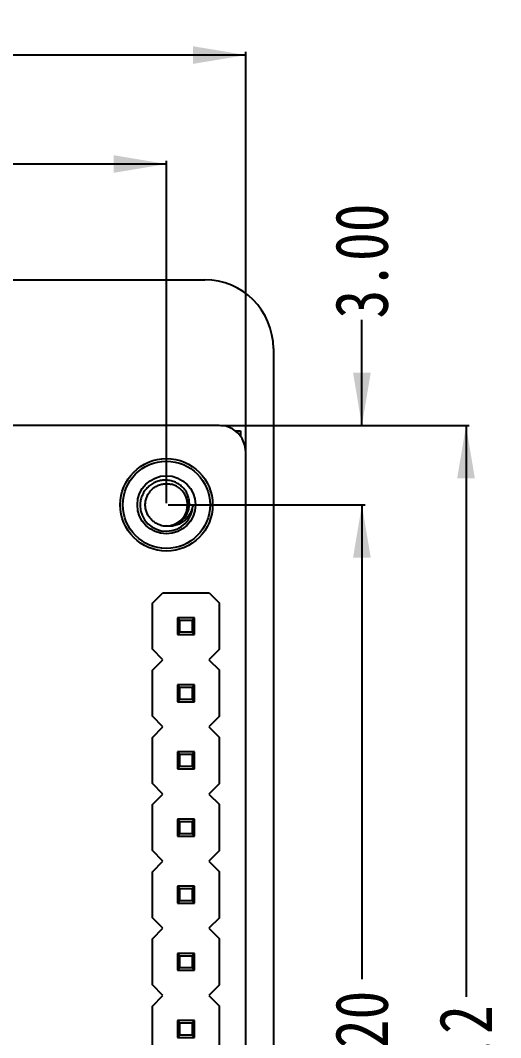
# Model space of a CAD drawing. Header units: millimetres. Extents: x -67 to 102, y -58 to 29.
# Drawn here: x 71.06 to 89.25, y -16.2 to 22.29 of the extents above; entities that cross this region are included whole.
import ezdxf

# ---------------------------------------------------------------- set-up
doc = ezdxf.new("R2010")
doc.units = ezdxf.units.MM
doc.header["$LTSCALE"] = 1.21
doc.header["$MEASUREMENT"] = 0
doc.header["$PDMODE"] = 3
doc.header["$PDSIZE"] = 0.3125
doc.layers.get('0').update_dxf_attribs({"linetype": 'CONTINUOUS'})
doc.layers.get('DEFPOINTS').update_dxf_attribs({"linetype": 'CONTINUOUS'})
doc.layers.add('Dim', color=3, linetype='CONTINUOUS', lineweight=25)
doc.styles.get("Standard").update_dxf_attribs({"font": 'txt', "width": 0.8})
doc.dimstyles.get("Standard").update_dxf_attribs({"dimtxt": 0.15625, "dimasz": 0.1875, "dimexe": 0.125, "dimexo": 0.0625, "dimgap": 0.09, "dimtad": 0, "dimtih": 1, "dimtoh": 1, "dimzin": 4, "dimdsep": 46, "dimtxsty": 'Standard', "dimblk": '_FILLED', "dimblk1": '_FILLED', "dimblk2": '_FILLED', "dimcen": 0.09, "dimazin": 1, "dimtp": 0.01, "dimtm": 0.01, "dimtfac": 1, "dimtofl": 0, "dimtmove": 0, "dimatfit": 3, "dimldrblk": '_FILLED', "dimfxl": 1, "dimtolj": 1, "dimtzin": 4, "dimarcsym": 0})

# ---------------------------------------------------------------- blocks, each defined once
blk = doc.blocks.new('_FILLED')
at = {"color": 0, "linetype": 'ByBlock'}
blk.add_solid([(0, 0), (-1, 0.167), (-1, -0.167)], dxfattribs=at)
blk = doc.blocks.new('*D35')
at = {"color": 0, "linetype": 'ByBlock', "lineweight": -2}
for p, q in [((47.592, 4.022), (47.592, 16.978)), ((76.592, 4.024), (76.592, 16.978)), ((47.592, 16.853), (59.069, 16.853)), ((76.592, 16.853), (65.116, 16.853))]:
    blk.add_line(p, q, dxfattribs=at)
at = {"layer": 'DEFPOINTS', "color": 0, "linetype": 'ByBlock'}
for p in [(47.592, 3.96), (76.592, 3.961)]:
    blk.add_point(p, dxfattribs=at)
at = {"color": 0, "linetype": 'ByBlock', "lineweight": -2, "xscale": 2, "yscale": 2, "zscale": 2, "rotation": 180}
blk.add_blockref('_FILLED', (47.592, 16.853), dxfattribs=at)
at = {"color": 0, "linetype": 'ByBlock', "lineweight": -2, "xscale": 2, "yscale": 2, "zscale": 2}
blk.add_blockref('_FILLED', (76.592, 16.853), dxfattribs=at)
at = {"color": 0, "linetype": 'ByBlock', "lineweight": -2, "insert": (62.092, 16.853), "char_height": 2, "attachment_point": 5}
blk.add_mtext('\\A1;29.00', dxfattribs=at)
blk = doc.blocks.new('*D36')
at = {"color": 0, "linetype": 'ByBlock', "lineweight": -2}
for p, q in [((76.655, 3.96), (84.118, 3.96)), ((83.993, 3.96), (83.993, -13.983)), ((83.993, -38.239), (83.993, -20.296)), ((76.655, -38.239), (84.118, -38.239))]:
    blk.add_line(p, q, dxfattribs=at)
at = {"layer": 'DEFPOINTS', "color": 0, "linetype": 'ByBlock'}
for p in [(76.592, 3.96), (76.592, -38.239)]:
    blk.add_point(p, dxfattribs=at)
at = {"color": 0, "linetype": 'ByBlock', "lineweight": -2, "xscale": 2, "yscale": 2, "zscale": 2}
for p, rotation in [((83.993, 3.96), 90), ((83.993, -38.239), 270)]:
    blk.add_blockref('_FILLED', p, dxfattribs=dict(at, rotation=rotation))
at = {"color": 0, "linetype": 'ByBlock', "lineweight": -2, "insert": (83.993, -17.14), "char_height": 2, "attachment_point": 5, "rotation": 90}
blk.add_mtext('\\A1;42.20', dxfattribs=at)
blk = doc.blocks.new('*D38')
at = {"color": 0, "linetype": 'ByBlock', "lineweight": -2}
for p, q in [((78.655, 6.961), (88.06, 6.961)), ((87.935, 6.961), (87.935, -14.653)), ((87.935, -41.247), (87.935, -19.633)), ((78.655, -41.247), (88.06, -41.247))]:
    blk.add_line(p, q, dxfattribs=at)
at = {"layer": 'DEFPOINTS', "color": 0, "linetype": 'ByBlock'}
for p in [(78.592, 6.961), (78.592, -41.247)]:
    blk.add_point(p, dxfattribs=at)
at = {"color": 0, "linetype": 'ByBlock', "lineweight": -2, "xscale": 2, "yscale": 2, "zscale": 2}
for p, rotation in [((87.935, 6.961), 90), ((87.935, -41.247), 270)]:
    blk.add_blockref('_FILLED', p, dxfattribs=dict(at, rotation=rotation))
at = {"color": 0, "linetype": 'ByBlock', "lineweight": -2, "insert": (87.935, -17.143), "char_height": 2, "attachment_point": 5, "rotation": 90}
blk.add_mtext('\\A1;48.2', dxfattribs=at)
blk = doc.blocks.new('*D39')
at = {"color": 0, "linetype": 'ByBlock', "lineweight": -2}
for p, q in [((44.592, 6.024), (44.592, 21.101)), ((44.592, 20.976), (59.74, 20.976)), ((79.601, 20.976), (64.453, 20.976)), ((79.601, 6.024), (79.601, 21.101))]:
    blk.add_line(p, q, dxfattribs=at)
at = {"layer": 'DEFPOINTS', "color": 0, "linetype": 'ByBlock'}
for p in [(44.592, 5.961), (79.601, 5.961)]:
    blk.add_point(p, dxfattribs=at)
at = {"color": 0, "linetype": 'ByBlock', "lineweight": -2, "xscale": 2, "yscale": 2, "zscale": 2, "rotation": 180}
blk.add_blockref('_FILLED', (44.592, 20.976), dxfattribs=at)
at = {"color": 0, "linetype": 'ByBlock', "lineweight": -2, "xscale": 2, "yscale": 2, "zscale": 2}
blk.add_blockref('_FILLED', (79.601, 20.976), dxfattribs=at)
at = {"color": 0, "linetype": 'ByBlock', "lineweight": -2, "insert": (62.097, 20.976), "char_height": 2, "attachment_point": 5}
blk.add_mtext('\\A1;35.0', dxfattribs=at)
blk = doc.blocks.new('*D44')
at = {"color": 0, "linetype": 'ByBlock', "lineweight": -2}
for p, q in [((83.993, 6.961), (83.993, 10.961)), ((83.42, 6.961), (84.118, 6.961)), ((83.176, 3.96), (84.118, 3.96)), ((83.993, 3.96), (83.993, -0.04))]:
    blk.add_line(p, q, dxfattribs=at)
at = {"layer": 'DEFPOINTS', "color": 0, "linetype": 'ByBlock'}
for p in [(83.358, 6.961), (83.113, 3.96)]:
    blk.add_point(p, dxfattribs=at)
at = {"color": 0, "linetype": 'ByBlock', "lineweight": -2, "xscale": 2, "yscale": 2, "zscale": 2}
for p, rotation in [((83.993, 6.961), 270), ((83.993, 3.96), 90)]:
    blk.add_blockref('_FILLED', p, dxfattribs=dict(at, rotation=rotation))
at = {"color": 0, "linetype": 'ByBlock', "lineweight": -2, "insert": (83.993, 13.185), "char_height": 2, "attachment_point": 5, "rotation": 90}
blk.add_mtext('\\A1;3.00', dxfattribs=at)

msp = doc.modelspace()

# ---------------------------------------------------------------- linework, layer by layer
at = {"color": 7, "linetype": 'Continuous'}
for p, q in [((46.142, 12.471), (78.042, 12.471)), ((80.642, 9.871), (80.642, -43.729)), ((78.592, 6.961), (45.592, 6.97)), ((78.853, 6.935), (78.592, 6.961)), ((79.097, 6.835), (78.853, 6.935)), ((79.306, 6.674), (79.097, 6.835)), ((79.193, 6.761), (79.392, 6.761)), ((79.466, 6.465), (79.306, 6.674)), ((79.392, 6.761), (79.392, 6.561)), ((79.567, 6.222), (79.466, 6.465)), ((79.601, 5.961), (79.567, 6.222)), ((79.592, -40.239), (79.601, 5.961)), ((76.062, 0.241), (76.442, 0.621)), ((78.222, 0.621), (76.442, 0.621)), ((78.222, 0.621), (78.602, 0.241)), ((76.062, -1.499), (76.062, 0.241)), ((78.602, -1.499), (78.602, 0.241)), ((77.012, -0.309), (77.012, -0.949)), ((77.652, -0.309), (77.012, -0.309)), ((77.101, -0.397), (77.012, -0.309)), ((77.564, -0.397), (77.652, -0.309)), ((77.652, -0.949), (77.652, -0.309)), ((77.101, -0.861), (77.101, -0.397)), ((77.101, -0.397), (77.564, -0.397)), ((77.564, -0.397), (77.564, -0.861)), ((77.012, -0.949), (77.101, -0.861)), ((77.012, -0.949), (77.652, -0.949)), ((77.564, -0.861), (77.101, -0.861)), ((77.652, -0.949), (77.564, -0.861)), ((76.462, -1.899), (76.062, -1.499)), ((78.602, -1.499), (78.202, -1.899)), ((76.062, -2.299), (76.462, -1.899)), ((78.202, -1.899), (78.602, -2.299)), ((76.062, -4.039), (76.062, -2.299)), ((78.602, -4.039), (78.602, -2.299)), ((77.652, -2.849), (77.012, -2.849)), ((77.012, -2.849), (77.012, -3.489)), ((77.101, -2.937), (77.012, -2.849)), ((77.101, -2.937), (77.564, -2.937)), ((77.101, -3.401), (77.101, -2.937)), ((77.564, -2.937), (77.652, -2.849)), ((77.564, -2.937), (77.564, -3.401)), ((77.652, -3.489), (77.652, -2.849)), ((77.012, -3.489), (77.101, -3.401)), ((77.564, -3.401), (77.101, -3.401)), ((77.652, -3.489), (77.564, -3.401)), ((77.012, -3.489), (77.652, -3.489)), ((76.462, -4.439), (76.062, -4.039)), ((78.602, -4.039), (78.202, -4.439)), ((76.062, -4.839), (76.462, -4.439)), ((78.202, -4.439), (78.602, -4.839)), ((76.062, -6.579), (76.062, -4.839)), ((78.602, -6.579), (78.602, -4.839)), ((77.652, -5.389), (77.012, -5.389)), ((77.012, -5.389), (77.012, -6.029)), ((77.101, -5.477), (77.012, -5.389)), ((77.101, -5.477), (77.564, -5.477)), ((77.101, -5.941), (77.101, -5.477)), ((77.564, -5.477), (77.652, -5.389)), ((77.564, -5.477), (77.564, -5.941)), ((77.652, -6.029), (77.652, -5.389)), ((77.012, -6.029), (77.101, -5.941)), ((77.012, -6.029), (77.652, -6.029)), ((77.564, -5.941), (77.101, -5.941)), ((77.652, -6.029), (77.564, -5.941)), ((76.462, -6.979), (76.062, -6.579)), ((78.602, -6.579), (78.202, -6.979)), ((76.062, -7.379), (76.462, -6.979)), ((78.202, -6.979), (78.602, -7.379)), ((76.062, -9.119), (76.062, -7.379)), ((78.602, -9.119), (78.602, -7.379)), ((77.652, -7.929), (77.012, -7.929)), ((77.012, -7.929), (77.012, -8.569)), ((77.101, -8.017), (77.012, -7.929)), ((77.101, -8.017), (77.564, -8.017)), ((77.101, -8.481), (77.101, -8.017)), ((77.564, -8.017), (77.652, -7.929)), ((77.564, -8.017), (77.564, -8.481)), ((77.652, -8.569), (77.652, -7.929)), ((77.012, -8.569), (77.101, -8.481)), ((77.012, -8.569), (77.652, -8.569)), ((77.564, -8.481), (77.101, -8.481)), ((77.652, -8.569), (77.564, -8.481)), ((76.462, -9.519), (76.062, -9.119)), ((78.602, -9.119), (78.202, -9.519)), ((76.062, -9.919), (76.462, -9.519)), ((78.202, -9.519), (78.602, -9.919)), ((76.062, -11.659), (76.062, -9.919)), ((78.602, -11.659), (78.602, -9.919)), ((77.652, -10.469), (77.012, -10.469)), ((77.012, -10.469), (77.012, -11.109)), ((77.101, -10.557), (77.012, -10.469)), ((77.101, -10.557), (77.564, -10.557)), ((77.101, -11.021), (77.101, -10.557)), ((77.564, -10.557), (77.652, -10.469)), ((77.564, -10.557), (77.564, -11.021)), ((77.652, -11.109), (77.652, -10.469)), ((77.012, -11.109), (77.101, -11.021)), ((77.012, -11.109), (77.652, -11.109)), ((77.564, -11.021), (77.101, -11.021)), ((77.652, -11.109), (77.564, -11.021)), ((76.462, -12.059), (76.062, -11.659)), ((78.602, -11.659), (78.202, -12.059)), ((76.062, -12.459), (76.462, -12.059)), ((78.202, -12.059), (78.602, -12.459)), ((76.062, -14.199), (76.062, -12.459)), ((78.602, -14.199), (78.602, -12.459)), ((77.652, -13.009), (77.012, -13.009)), ((77.101, -13.097), (77.012, -13.009)), ((77.012, -13.009), (77.012, -13.649)), ((77.564, -13.097), (77.652, -13.009)), ((77.652, -13.649), (77.652, -13.009)), ((77.101, -13.097), (77.564, -13.097)), ((77.101, -13.561), (77.101, -13.097)), ((77.564, -13.097), (77.564, -13.561)), ((77.012, -13.649), (77.101, -13.561)), ((77.012, -13.649), (77.652, -13.649)), ((77.564, -13.561), (77.101, -13.561)), ((77.652, -13.649), (77.564, -13.561)), ((76.462, -14.599), (76.062, -14.199)), ((78.602, -14.199), (78.202, -14.599)), ((76.062, -14.999), (76.462, -14.599)), ((78.202, -14.599), (78.602, -14.999)), ((76.062, -16.739), (76.062, -14.999)), ((78.602, -16.739), (78.602, -14.999)), ((77.652, -15.549), (77.012, -15.549)), ((77.101, -15.637), (77.012, -15.549)), ((77.012, -15.549), (77.012, -16.189)), ((77.101, -15.637), (77.564, -15.637)), ((77.101, -16.101), (77.101, -15.637)), ((77.564, -15.637), (77.652, -15.549)), ((77.564, -15.637), (77.564, -16.101)), ((77.652, -16.189), (77.652, -15.549)), ((77.012, -16.189), (77.101, -16.101)), ((77.564, -16.101), (77.101, -16.101)), ((77.652, -16.189), (77.564, -16.101)), ((77.012, -16.189), (77.652, -16.189))]:
    msp.add_line(p, q, dxfattribs=at)
for radius in [1.75, 1.65, 1.1]:
    msp.add_circle((76.592, 3.961), radius, dxfattribs=at)
for centre, radius, start, end in [((78.042, 9.871), 2.6, 0, 90), ((76.592, 3.961), 0.8, 270.5012, 71.8402), ((76.593, 3.962), 0.799, 71.8356, 75.7089), ((76.592, 3.961), 1, 180.5088, 0.5088), ((76.592, 3.96), 0.799, 253.7703, 257.6481), ((76.593, 3.964), 0.803, 257.6719, 270.4887)]:
    msp.add_arc(centre, radius, start, end, dxfattribs=at)
for points, knots in [([(76.506, 4.894), (76.446, 4.891), (76.326, 4.874), (76.155, 4.815), (75.999, 4.724), (75.862, 4.606), (75.749, 4.464), (75.664, 4.305), (75.609, 4.132), (75.594, 4.012), (75.592, 3.952)], [0, 0, 0, 0, 0.124984, 0.249973, 0.374967, 0.499965, 0.624967, 0.749976, 0.874982, 1, 1, 1, 1]), ([(76.369, 3.193), (76.319, 3.207), (76.222, 3.246), (76.091, 3.331), (75.979, 3.44), (75.89, 3.568), (75.827, 3.711), (75.793, 3.863), (75.789, 4.019), (75.816, 4.173), (75.871, 4.319), (75.954, 4.451), (76.06, 4.565), (76.187, 4.657), (76.329, 4.722), (76.481, 4.758), (76.637, 4.765), (76.74, 4.749), (76.79, 4.736)], [0, 0, 0, 0, 0.062524, 0.125017, 0.187517, 0.250016, 0.312515, 0.375014, 0.437512, 0.500011, 0.562509, 0.625008, 0.687506, 0.750005, 0.812504, 0.875002, 0.937501, 1, 1, 1, 1]), ([(76.6, 3.161), (76.658, 3.159), (76.775, 3.166), (76.944, 3.215), (77.099, 3.299), (77.233, 3.414), (77.34, 3.554), (77.416, 3.713), (77.458, 3.885), (77.464, 4.061), (77.435, 4.234), (77.372, 4.399), (77.278, 4.548), (77.156, 4.676), (77.013, 4.778), (76.853, 4.85), (76.681, 4.891), (76.564, 4.897), (76.506, 4.894)], [0, 0, 0, 0, 0.062476, 0.124951, 0.187433, 0.249919, 0.312409, 0.374902, 0.437398, 0.499898, 0.562401, 0.624907, 0.687416, 0.749927, 0.812442, 0.874959, 0.937478, 1, 1, 1, 1]), ([(77.592, 3.97), (77.585, 3.911), (77.561, 3.794), (77.492, 3.628), (77.394, 3.478), (77.268, 3.35), (77.12, 3.249), (76.954, 3.18), (76.778, 3.148), (76.658, 3.152), (76.6, 3.161)], [0, 0, 0, 0, 0.125242, 0.250422, 0.375545, 0.500601, 0.625586, 0.750488, 0.87529, 1, 1, 1, 1])]:
    msp.add_open_spline(points, degree=3, knots=knots, dxfattribs=at)

# ---------------------------------------------------------------- dimensions: what is measured, and where the dimension line sits
at = {"layer": 'Dim'}
for base, p1, p2, override, picture, middle in [((79.601, 20.976), (44.592, 5.961), (79.601, 5.961), {"dimtxt": 2, "dimasz": 2, "dimtih": 0, "dimtoh": 0, "dimdec": 1, "dimzin": 0, "dimcen": 0.198, "dimadec": 0, "dimazin": 0, "dimtp": 0, "dimtm": 0, "dimtdec": 4, "dimtzin": 0}, '*D39', (62.097, 20.976)), ((47.592, 16.853), (76.592, 3.961), (47.592, 3.96), {"dimtxt": 2, "dimasz": 2, "dimtih": 0, "dimtoh": 0, "dimzin": 0, "dimcen": 0.198, "dimadec": 0, "dimazin": 0, "dimtp": 0, "dimtm": 0, "dimtdec": 4, "dimtzin": 0}, '*D35', (62.092, 16.853))]:
    dim = msp.add_linear_dim(base=base, p1=p1, p2=p2, dimstyle='Standard', override=override, dxfattribs=at)
    dim.commit()
    dim.dimension.update_dxf_attribs({"geometry": picture, "text_midpoint": middle})
for base, p1, p2, override, picture, middle in [((83.993, 6.961), (83.113, 3.96), (83.358, 6.961), {"dimtxt": 2, "dimasz": 2, "dimtih": 0, "dimtoh": 0, "dimzin": 0, "dimcen": 0.198, "dimadec": 0, "dimazin": 0, "dimtp": 0, "dimtm": 0, "dimtdec": 4, "dimtzin": 0}, '*D44', (83.993, 13.185)), ((87.935, -41.247), (78.592, 6.961), (78.592, -41.247), {"dimtxt": 2, "dimasz": 2, "dimtih": 0, "dimtoh": 0, "dimdec": 1, "dimzin": 0, "dimcen": 0.198, "dimadec": 0, "dimazin": 0, "dimtp": 0, "dimtm": 0, "dimtdec": 4, "dimtzin": 0}, '*D38', (87.935, -17.143)), ((83.993, 3.96), (76.592, -38.239), (76.592, 3.96), {"dimtxt": 2, "dimasz": 2, "dimtih": 0, "dimtoh": 0, "dimzin": 0, "dimcen": 0.198, "dimadec": 0, "dimazin": 0, "dimtp": 0, "dimtm": 0, "dimtdec": 4, "dimtzin": 0}, '*D36', (83.993, -17.14))]:
    dim = msp.add_linear_dim(base=base, p1=p1, p2=p2, angle=90, dimstyle='Standard', override=override, dxfattribs=at)
    dim.commit()
    dim.dimension.update_dxf_attribs({"geometry": picture, "text_midpoint": middle})

doc.saveas('drawing.dxf')
